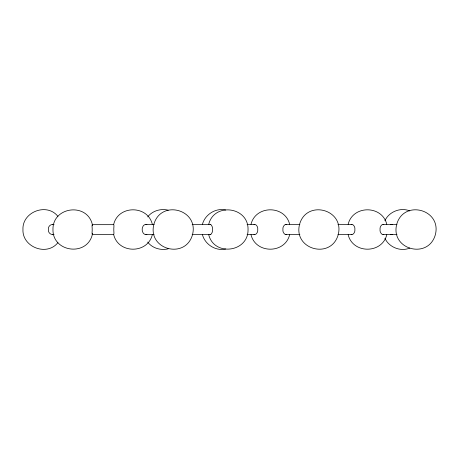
<?xml version="1.0" encoding="UTF-8"?>
<svg xmlns="http://www.w3.org/2000/svg" width="459" height="459" viewBox="0 0 459 459"><rect width="100%" height="100%" fill="white"/><g stroke="black" fill="none" stroke-linecap="round" stroke-linejoin="round"><path stroke-width="0.69" d="M92.334 234.503L92.184 234.331A4.934 0.637 -82.5 0 1 92.184 230.797L92.184 228.203A4.934 0.637 82.5 0 1 92.184 224.669L113.809 224.669A4.934 0.637 -82.5 0 1 113.809 228.203L113.809 230.797A4.934 0.637 82.5 0 1 113.809 234.331L92.334 234.503L92.5 233.252M92.311 234.681C86.871 256.799 52.492 252.278 52.969 229.5C52.492 206.722 86.871 202.201 92.311 224.319M113.689 224.319C118.347 204.984 147.683 204.984 152.348 224.319M152.348 234.681C147.683 254.016 118.347 254.016 113.689 234.681M202.43 224.319C205.03 214.508 215.661 207.675 225.644 209.998M208.702 224.319C214.141 202.201 248.52 206.722 248.044 229.5C248.52 252.278 214.141 256.799 208.702 234.681M250.998 224.319C255.657 204.984 284.999 204.984 289.658 224.319M289.658 234.681C284.999 254.016 255.657 254.016 250.998 234.681M348.14 224.319C352.799 204.984 382.135 204.984 386.799 224.319M384.923 220.699C388.997 211.708 400.632 207.055 409.744 210.922M386.799 234.681C382.135 254.016 352.799 254.016 348.14 234.681M57.909 242.616C47.013 256.604 22.147 247.166 22.95 229.5C22.147 211.834 47.013 202.396 57.909 216.384M147.689 216.906C152.336 210.75 160.839 208.346 168.212 210.17M409.744 248.078C400.632 251.945 388.997 247.292 384.923 238.301M146.891 234.331L145.893 234.503A4.951 3.896 -77.9 0 1 143.208 233.04C141.814 230.957 141.814 228.043 143.208 225.96A4.951 3.896 77.9 0 1 145.893 224.497L154.132 224.497M54.059 224.497L51.442 224.669A4.934 4.521 71.2 0 0 48.379 228.203L48.379 230.797A4.934 4.521 -71.2 0 0 51.442 234.331L53.686 234.331M152.308 224.669L153.358 224.497M168.212 248.83C160.839 250.654 152.336 248.25 147.689 242.094M225.644 249.002C215.661 251.325 205.03 244.492 202.43 234.681M192.137 224.497L210.497 224.497M247.091 224.497L254.797 224.497M285.854 224.497L299.865 224.497M337.927 224.497L351.938 224.497M382.995 224.497L397.006 224.497M52.636 234.503L54.059 234.503M145.893 234.503L154.132 234.503M192.137 234.503L210.497 234.503M247.091 234.503L254.797 234.503M285.854 234.503L299.865 234.503M337.927 234.503L351.938 234.503M382.995 234.503L397.006 234.503M145.893 224.497L146.891 224.669M152.308 234.331L153.358 234.503M52.636 224.497L53.686 224.669M92.334 224.497L92.5 225.748M351.135 234.331A4.963 2.995 80.7 0 0 353.39 233.832L354.044 233.04A4.779 3.758 77.9 0 0 354.864 229.5A4.779 3.758 -77.9 0 0 354.044 225.96L353.39 225.168A4.963 2.995 -80.7 0 0 351.135 224.669M383.804 234.331A4.963 2.995 -80.7 0 1 381.544 233.832L380.89 233.04A4.779 3.758 -77.9 0 1 380.069 229.5A4.779 3.758 77.9 0 1 380.89 225.96L381.544 225.168A4.963 2.995 80.7 0 1 383.804 224.669M390.431 224.669A4.963 3.907 -77.9 0 1 392.491 224.669M392.491 234.331A4.963 3.907 77.9 0 1 390.431 234.331M253.993 234.331A4.963 2.995 80.7 0 0 256.254 233.832L256.902 233.04A4.779 3.758 77.9 0 0 257.728 229.5A4.779 3.758 -77.9 0 0 256.902 225.96L256.254 225.168A4.963 2.995 -80.7 0 0 253.993 224.669M286.663 224.669A4.963 2.995 80.7 0 0 284.402 225.168L283.754 225.96A4.779 3.758 77.9 0 0 282.928 229.5A4.779 3.758 -77.9 0 0 283.754 233.04L284.402 233.832A4.963 2.995 -80.7 0 0 286.663 234.331M209.981 224.669A4.963 1.882 -82 0 1 210.974 224.669C213.297 227.09 213.297 231.91 210.974 234.331A4.963 1.882 82 0 1 209.981 234.331M153.857 224.319C147.391 249.644 185.453 259.846 192.516 234.681C198.988 209.356 160.92 199.154 153.857 224.319M299.566 224.319C293.1 249.644 331.168 259.846 338.226 234.681C344.698 209.356 306.629 199.154 299.566 224.319M396.708 224.319C390.242 249.644 428.304 259.846 435.367 234.681C441.833 209.356 403.771 199.154 396.708 224.319"/></g></svg>
